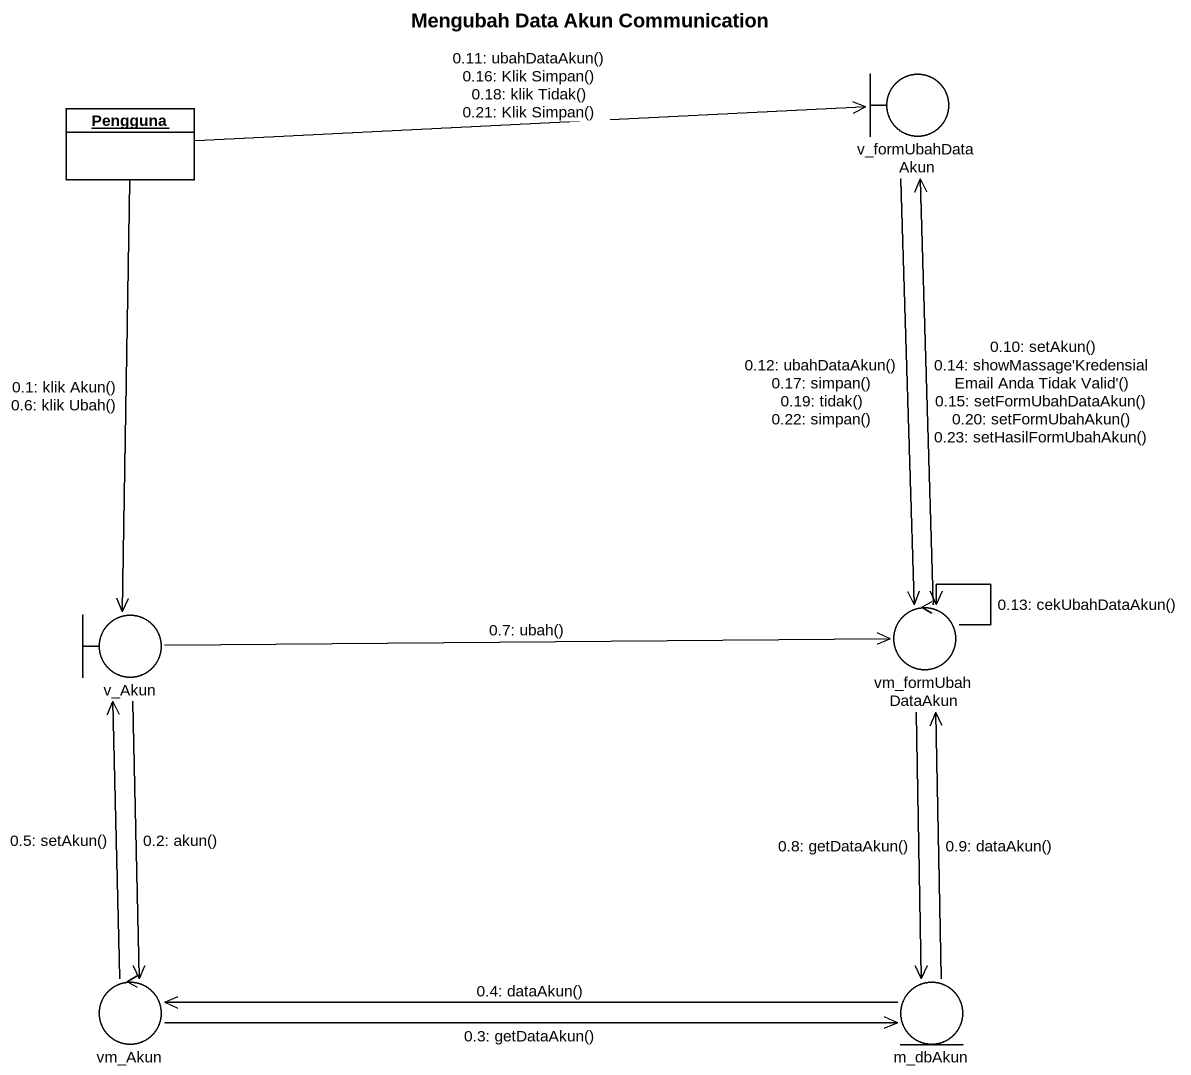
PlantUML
@startuml
title Mengubah Data Akun Communication
allowmixing
hide circle
hide empty members
boundary v_formUbahDataAkun
object Pengguna
control vm_formUbahDataAkun
boundary v_Akun
control vm_Akun
entity m_dbAkun
Pengguna --> v_Akun : 0.1: klik Akun()\n0.6: klik Ubah()
v_Akun --> vm_Akun : 0.2: akun()
vm_Akun -right-> m_dbAkun : 0.3: getDataAkun()
m_dbAkun -left-> vm_Akun : 0.4: dataAkun()
vm_Akun -up-> v_Akun : 0.5: setAkun()
v_Akun -right-> vm_formUbahDataAkun : 0.7: ubah()
vm_formUbahDataAkun --> m_dbAkun : 0.8: getDataAkun()
m_dbAkun -up-> vm_formUbahDataAkun : 0.9: dataAkun()
vm_formUbahDataAkun -up-> v_formUbahDataAkun : 0.10: setAkun()\n0.14: showMassage'Kredensial Email Anda Tidak Valid'()\n0.15: setFormUbahDataAkun()\n0.20: setFormUbahAkun()\n0.23: setHasilFormUbahAkun()
Pengguna -right-> v_formUbahDataAkun : 0.11: ubahDataAkun()\n0.16: Klik Simpan()\n0.18: klik Tidak()\n0.21: Klik Simpan()
v_formUbahDataAkun --> vm_formUbahDataAkun : 0.12: ubahDataAkun()\n0.17: simpan()\n0.19: tidak()\n0.22: simpan()
vm_formUbahDataAkun --> vm_formUbahDataAkun : 0.13: cekUbahDataAkun()
@enduml
